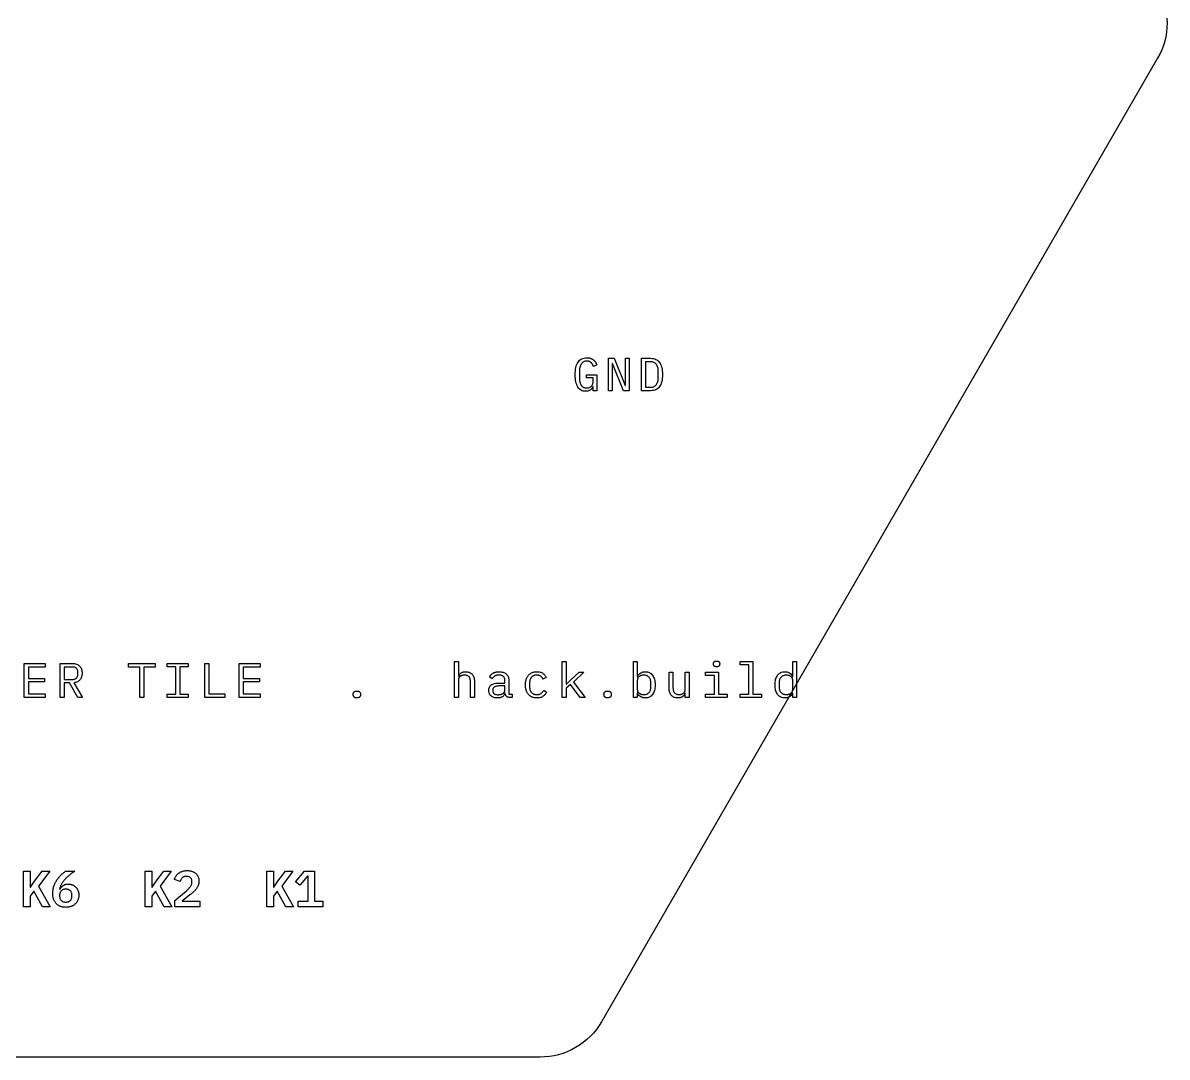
# Model space of a CAD drawing. Header units: metres. Extents: x 0 to 107, y 0 to 94.
# Drawn here: x 55.3 to 107, y 0 to 46.8 of the extents above; entities that cross this region are included whole.
import ezdxf

# ---------------------------------------------------------------- set-up
doc = ezdxf.new("R2010")
doc.units = ezdxf.units.M
doc.layers.add('ENGRAVE', color=7, linetype='Continuous')
doc.layers.add('OUTLINE', color=7, linetype='Continuous')

msp = doc.modelspace()

# ---------------------------------------------------------------- linework, layer by layer
at = {"layer": 'ENGRAVE'}
for points in [[(81.014, 30.266), (81.008, 30.256), (81.001, 30.246), (80.995, 30.236), (80.988, 30.227), (80.981, 30.217), (80.973, 30.209), (80.965, 30.2), (80.956, 30.192), (80.947, 30.183), (80.937, 30.176), (80.927, 30.168), (80.917, 30.161), (80.906, 30.155), (80.895, 30.148), (80.883, 30.142), (80.87, 30.137), (80.857, 30.131), (80.844, 30.126), (80.83, 30.122), (80.815, 30.118), (80.8, 30.115), (80.784, 30.112), (80.767, 30.11), (80.75, 30.109), (80.732, 30.108), (80.714, 30.107), (80.656, 30.111), (80.602, 30.12), (80.551, 30.135), (80.505, 30.156), (80.462, 30.183), (80.424, 30.216), (80.389, 30.255), (80.358, 30.301), (80.33, 30.352), (80.307, 30.408), (80.287, 30.469), (80.27, 30.536), (80.258, 30.608), (80.248, 30.685), (80.243, 30.767), (80.241, 30.855), (80.243, 30.947), (80.249, 31.033), (80.259, 31.113), (80.273, 31.187), (80.291, 31.256), (80.313, 31.319), (80.339, 31.377), (80.369, 31.428), (80.404, 31.474), (80.442, 31.514), (80.485, 31.547), (80.532, 31.575), (80.584, 31.596), (80.639, 31.611), (80.7, 31.621), (80.764, 31.624), (80.789, 31.623), (80.814, 31.622), (80.837, 31.62), (80.86, 31.617), (80.882, 31.613), (80.903, 31.608), (80.923, 31.603), (80.943, 31.596), (80.961, 31.589), (80.979, 31.582), (80.996, 31.573), (81.013, 31.564), (81.029, 31.555), (81.044, 31.545), (81.058, 31.534), (81.072, 31.523), (81.085, 31.511), (81.097, 31.499), (81.109, 31.487), (81.121, 31.474), (81.132, 31.461), (81.142, 31.447), (81.152, 31.433), (81.161, 31.419), (81.17, 31.404), (81.178, 31.39), (81.186, 31.375), (81.194, 31.361), (81.201, 31.346), (81.207, 31.332), (81.214, 31.317), (81.22, 31.302), (81.069, 31.233), (81.064, 31.245), (81.059, 31.257), (81.054, 31.269), (81.048, 31.28), (81.043, 31.291), (81.037, 31.303), (81.032, 31.314), (81.026, 31.324), (81.019, 31.335), (81.013, 31.345), (81.006, 31.355), (80.999, 31.365), (80.991, 31.374), (80.983, 31.383), (80.975, 31.392), (80.967, 31.4), (80.958, 31.408), (80.949, 31.415), (80.939, 31.423), (80.929, 31.429), (80.918, 31.435), (80.907, 31.441), (80.896, 31.447), (80.884, 31.451), (80.871, 31.456), (80.859, 31.46), (80.845, 31.463), (80.831, 31.466), (80.817, 31.468), (80.802, 31.469), (80.786, 31.47), (80.77, 31.47), (80.728, 31.468), (80.688, 31.462), (80.651, 31.452), (80.617, 31.437), (80.586, 31.419), (80.558, 31.396), (80.533, 31.369), (80.511, 31.338), (80.492, 31.304), (80.475, 31.266), (80.461, 31.226), (80.449, 31.184), (80.44, 31.138), (80.433, 31.09), (80.429, 31.039), (80.428, 30.985), (80.428, 30.758), (80.428, 30.731), (80.429, 30.704), (80.43, 30.678), (80.432, 30.652), (80.435, 30.627), (80.438, 30.603), (80.441, 30.579), (80.445, 30.556), (80.449, 30.533), (80.455, 30.512), (80.461, 30.491), (80.467, 30.471), (80.475, 30.451), (80.483, 30.432), (80.491, 30.414), (80.501, 30.397), (80.511, 30.381), (80.521, 30.366), (80.533, 30.351), (80.545, 30.338), (80.558, 30.325), (80.572, 30.314), (80.586, 30.303), (80.601, 30.293), (80.617, 30.285), (80.634, 30.277), (80.652, 30.271), (80.67, 30.266), (80.69, 30.262), (80.71, 30.259), (80.731, 30.257), (80.754, 30.257), (80.788, 30.258), (80.821, 30.262), (80.852, 30.269), (80.881, 30.278), (80.908, 30.29), (80.932, 30.305), (80.955, 30.323), (80.976, 30.343), (80.995, 30.365), (81.011, 30.389), (81.025, 30.414), (81.036, 30.441), (81.045, 30.47), (81.051, 30.5), (81.055, 30.532), (81.056, 30.565), (81.056, 30.716), (80.747, 30.716), (80.747, 30.857), (81.22, 30.857), (81.22, 30.133), (81.056, 30.133), (81.056, 30.328), (81.046, 30.328), (81.041, 30.318), (81.036, 30.307), (81.03, 30.297), (81.025, 30.287), (81.019, 30.276), (81.014, 30.266)], [(82.516, 31.598), (82.676, 31.598), (82.676, 30.133), (82.426, 30.133), (81.926, 31.367), (81.911, 31.367), (81.911, 30.133), (81.752, 30.133), (81.752, 31.598), (82.002, 31.598), (82.501, 30.364), (82.516, 30.364), (82.516, 31.598)], [(84.054, 31.414), (84.085, 31.365), (84.112, 31.31), (84.134, 31.25), (84.153, 31.184), (84.167, 31.113), (84.178, 31.036), (84.184, 30.954), (84.186, 30.866), (84.184, 30.778), (84.178, 30.695), (84.167, 30.618), (84.153, 30.547), (84.134, 30.481), (84.112, 30.421), (84.085, 30.366), (84.054, 30.317), (84.019, 30.274), (83.979, 30.237), (83.935, 30.205), (83.887, 30.179), (83.835, 30.159), (83.778, 30.144), (83.718, 30.136), (83.653, 30.133), (83.243, 30.133), (83.243, 31.598), (83.653, 31.598), (83.718, 31.596), (83.778, 31.587), (83.835, 31.572), (83.887, 31.552), (83.935, 31.526), (83.979, 31.495), (84.019, 31.457), (84.054, 31.414)], [(83.931, 30.44), (83.949, 30.475), (83.964, 30.513), (83.977, 30.555), (83.987, 30.599), (83.994, 30.647), (83.998, 30.698), (83.999, 30.752), (83.999, 30.979), (83.998, 31.033), (83.994, 31.084), (83.987, 31.132), (83.977, 31.176), (83.964, 31.218), (83.949, 31.256), (83.931, 31.291), (83.91, 31.323), (83.886, 31.352), (83.86, 31.377), (83.831, 31.398), (83.799, 31.415), (83.764, 31.428), (83.727, 31.438), (83.687, 31.443), (83.644, 31.445), (83.42, 31.445), (83.42, 30.286), (83.644, 30.286), (83.687, 30.288), (83.727, 30.294), (83.764, 30.303), (83.799, 30.316), (83.831, 30.334), (83.86, 30.354), (83.886, 30.379), (83.91, 30.408), (83.931, 30.44)], [(55.323, 16.265), (55.323, 17.801), (56.269, 17.801), (56.269, 17.64), (55.508, 17.64), (55.508, 17.123), (56.243, 17.123), (56.243, 16.963), (55.508, 16.963), (55.508, 16.426), (56.269, 16.426), (56.269, 16.265), (55.323, 16.265)], [(57.896, 17.584), (57.912, 17.545), (57.924, 17.503), (57.933, 17.457), (57.938, 17.41), (57.94, 17.359), (57.938, 17.313), (57.934, 17.27), (57.926, 17.229), (57.915, 17.19), (57.902, 17.154), (57.885, 17.12), (57.865, 17.089), (57.843, 17.06), (57.817, 17.033), (57.789, 17.009), (57.758, 16.989), (57.724, 16.971), (57.687, 16.956), (57.648, 16.944), (57.606, 16.936), (57.561, 16.93), (57.953, 16.265), (57.746, 16.265), (57.372, 16.921), (57.128, 16.921), (57.128, 16.265), (56.943, 16.265), (56.943, 17.801), (57.502, 17.801), (57.554, 17.799), (57.602, 17.794), (57.648, 17.785), (57.69, 17.772), (57.729, 17.755), (57.765, 17.735), (57.798, 17.712), (57.827, 17.684), (57.854, 17.654), (57.876, 17.62), (57.896, 17.584)], [(57.74, 17.251), (57.743, 17.275), (57.744, 17.302), (57.744, 17.416), (57.743, 17.442), (57.74, 17.467), (57.735, 17.49), (57.728, 17.511), (57.718, 17.531), (57.707, 17.55), (57.694, 17.567), (57.679, 17.582), (57.662, 17.596), (57.643, 17.608), (57.623, 17.618), (57.601, 17.626), (57.578, 17.632), (57.552, 17.637), (57.526, 17.639), (57.497, 17.64), (57.128, 17.64), (57.128, 17.077), (57.497, 17.077), (57.526, 17.078), (57.552, 17.081), (57.578, 17.085), (57.601, 17.092), (57.623, 17.1), (57.643, 17.11), (57.662, 17.122), (57.679, 17.135), (57.694, 17.151), (57.707, 17.168), (57.718, 17.186), (57.728, 17.206), (57.735, 17.228), (57.74, 17.251)], [(60.553, 17.64), (60.04, 17.64), (60.04, 17.801), (61.25, 17.801), (61.25, 17.64), (60.737, 17.64), (60.737, 16.265), (60.553, 16.265), (60.553, 17.64)], [(62.74, 16.265), (61.79, 16.265), (61.79, 16.413), (62.173, 16.413), (62.173, 17.654), (61.79, 17.654), (61.79, 17.801), (62.74, 17.801), (62.74, 17.654), (62.357, 17.654), (62.357, 16.413), (62.74, 16.413), (62.74, 16.265)], [(64.402, 16.265), (63.489, 16.265), (63.489, 17.801), (63.674, 17.801), (63.674, 16.426), (64.402, 16.426), (64.402, 16.265)], [(65.043, 17.801), (65.989, 17.801), (65.989, 17.64), (65.228, 17.64), (65.228, 17.123), (65.963, 17.123), (65.963, 16.963), (65.228, 16.963), (65.228, 16.426), (65.989, 16.426), (65.989, 16.265), (65.043, 16.265), (65.043, 17.801)], [(75.009, 17.296), (75.016, 17.306), (75.023, 17.315), (75.031, 17.324), (75.039, 17.332), (75.047, 17.34), (75.056, 17.348), (75.065, 17.356), (75.074, 17.363), (75.084, 17.37), (75.094, 17.377), (75.105, 17.383), (75.116, 17.389), (75.128, 17.395), (75.14, 17.4), (75.153, 17.405), (75.166, 17.409), (75.179, 17.413), (75.193, 17.417), (75.208, 17.42), (75.223, 17.423), (75.238, 17.424), (75.255, 17.426), (75.271, 17.427), (75.289, 17.427), (75.332, 17.425), (75.373, 17.42), (75.413, 17.411), (75.449, 17.399), (75.484, 17.383), (75.516, 17.363), (75.547, 17.34), (75.575, 17.314), (75.6, 17.284), (75.622, 17.251), (75.64, 17.216), (75.656, 17.177), (75.667, 17.136), (75.676, 17.091), (75.681, 17.044), (75.683, 16.994), (75.683, 16.265), (75.507, 16.265), (75.507, 16.963), (75.505, 17.001), (75.502, 17.036), (75.497, 17.069), (75.49, 17.099), (75.48, 17.127), (75.468, 17.152), (75.454, 17.175), (75.438, 17.195), (75.42, 17.213), (75.4, 17.228), (75.378, 17.241), (75.354, 17.252), (75.328, 17.26), (75.3, 17.266), (75.27, 17.27), (75.238, 17.271), (75.225, 17.271), (75.212, 17.27), (75.199, 17.269), (75.186, 17.267), (75.173, 17.266), (75.16, 17.263), (75.147, 17.261), (75.135, 17.258), (75.122, 17.254), (75.11, 17.25), (75.098, 17.246), (75.087, 17.241), (75.076, 17.236), (75.065, 17.23), (75.055, 17.224), (75.045, 17.218), (75.035, 17.211), (75.026, 17.204), (75.017, 17.196), (75.009, 17.188), (75.001, 17.179), (74.994, 17.17), (74.987, 17.16), (74.981, 17.15), (74.975, 17.139), (74.97, 17.128), (74.966, 17.117), (74.963, 17.105), (74.96, 17.092), (74.958, 17.08), (74.957, 17.067), (74.957, 17.053), (74.957, 16.265), (74.781, 16.265), (74.781, 17.893), (74.957, 17.893), (74.957, 17.216), (74.965, 17.216), (74.97, 17.226), (74.975, 17.236), (74.98, 17.247), (74.985, 17.257), (74.991, 17.267), (74.997, 17.277), (75.003, 17.286), (75.009, 17.296)], [(79.832, 16.677), (79.832, 16.265), (79.656, 16.265), (79.656, 17.893), (79.832, 17.893), (79.832, 16.866), (79.841, 16.866), (80.039, 17.053), (80.417, 17.401), (80.633, 17.401), (80.162, 16.956), (80.688, 16.265), (80.47, 16.265), (80.028, 16.855), (79.832, 16.677)], [(83.552, 17.405), (83.595, 17.388), (83.634, 17.366), (83.671, 17.339), (83.704, 17.307), (83.735, 17.271), (83.763, 17.23), (83.787, 17.185), (83.807, 17.136), (83.824, 17.083), (83.836, 17.027), (83.846, 16.966), (83.851, 16.901), (83.853, 16.833), (83.851, 16.765), (83.846, 16.7), (83.836, 16.639), (83.824, 16.583), (83.807, 16.53), (83.787, 16.481), (83.763, 16.436), (83.735, 16.395), (83.704, 16.359), (83.671, 16.327), (83.634, 16.3), (83.595, 16.278), (83.552, 16.261), (83.507, 16.249), (83.459, 16.241), (83.409, 16.239), (83.351, 16.242), (83.297, 16.252), (83.247, 16.269), (83.201, 16.292), (83.16, 16.321), (83.122, 16.358), (83.088, 16.401), (83.059, 16.45), (83.05, 16.45), (83.05, 16.265), (82.874, 16.265), (82.874, 17.893), (83.05, 17.893), (83.05, 17.216), (83.059, 17.216), (83.088, 17.265), (83.122, 17.308), (83.16, 17.344), (83.201, 17.374), (83.247, 17.397), (83.297, 17.414), (83.351, 17.424), (83.409, 17.427), (83.459, 17.425), (83.507, 17.417), (83.552, 17.405)], [(86.501, 17.73), (86.499, 17.74), (86.497, 17.752), (86.497, 17.764), (86.497, 17.799), (86.497, 17.811), (86.499, 17.822), (86.501, 17.833), (86.504, 17.843), (86.509, 17.853), (86.514, 17.862), (86.52, 17.871), (86.528, 17.879), (86.536, 17.887), (86.546, 17.893), (86.557, 17.899), (86.57, 17.903), (86.584, 17.906), (86.6, 17.909), (86.617, 17.91), (86.635, 17.911), (86.654, 17.91), (86.671, 17.909), (86.687, 17.906), (86.701, 17.903), (86.714, 17.899), (86.725, 17.893), (86.735, 17.887), (86.743, 17.879), (86.75, 17.871), (86.757, 17.862), (86.762, 17.853), (86.766, 17.843), (86.77, 17.833), (86.772, 17.822), (86.773, 17.811), (86.774, 17.799), (86.774, 17.764), (86.773, 17.752), (86.772, 17.74), (86.77, 17.73), (86.766, 17.719), (86.762, 17.71), (86.757, 17.7), (86.75, 17.692), (86.743, 17.683), (86.735, 17.676), (86.725, 17.669), (86.714, 17.664), (86.701, 17.659), (86.687, 17.656), (86.671, 17.653), (86.654, 17.652), (86.635, 17.651), (86.617, 17.652), (86.6, 17.653), (86.584, 17.656), (86.57, 17.659), (86.557, 17.664), (86.546, 17.669), (86.536, 17.676), (86.528, 17.683), (86.52, 17.692), (86.514, 17.7), (86.509, 17.71), (86.504, 17.719), (86.501, 17.73)], [(87.701, 17.744), (87.701, 17.893), (88.273, 17.893), (88.273, 16.415), (88.669, 16.415), (88.669, 16.265), (87.701, 16.265), (87.701, 16.415), (88.097, 16.415), (88.097, 17.744), (87.701, 17.744)], [(89.577, 16.261), (89.535, 16.278), (89.496, 16.3), (89.459, 16.327), (89.426, 16.359), (89.395, 16.395), (89.367, 16.436), (89.343, 16.481), (89.323, 16.53), (89.306, 16.583), (89.294, 16.639), (89.284, 16.7), (89.279, 16.765), (89.277, 16.833), (89.279, 16.901), (89.284, 16.966), (89.294, 17.027), (89.306, 17.083), (89.323, 17.136), (89.343, 17.185), (89.367, 17.23), (89.395, 17.271), (89.426, 17.307), (89.459, 17.339), (89.496, 17.366), (89.535, 17.388), (89.577, 17.405), (89.623, 17.417), (89.671, 17.425), (89.721, 17.427), (89.779, 17.424), (89.833, 17.414), (89.883, 17.397), (89.929, 17.374), (89.97, 17.344), (90.008, 17.308), (90.042, 17.265), (90.071, 17.216), (90.08, 17.216), (90.08, 17.893), (90.256, 17.893), (90.256, 16.265), (90.08, 16.265), (90.08, 16.45), (90.071, 16.45), (90.042, 16.401), (90.008, 16.358), (89.97, 16.321), (89.929, 16.292), (89.883, 16.269), (89.833, 16.252), (89.779, 16.242), (89.721, 16.239), (89.671, 16.241), (89.623, 16.249), (89.577, 16.261)], [(77.091, 16.378), (77.084, 16.394), (77.079, 16.412), (77.075, 16.431), (77.072, 16.45), (77.061, 16.45), (77.051, 16.426), (77.039, 16.403), (77.026, 16.382), (77.012, 16.362), (76.996, 16.343), (76.979, 16.326), (76.961, 16.31), (76.941, 16.295), (76.919, 16.282), (76.896, 16.271), (76.871, 16.261), (76.844, 16.253), (76.816, 16.247), (76.785, 16.242), (76.753, 16.24), (76.72, 16.239), (76.676, 16.24), (76.635, 16.245), (76.596, 16.252), (76.56, 16.262), (76.525, 16.275), (76.493, 16.291), (76.463, 16.31), (76.436, 16.331), (76.411, 16.356), (76.39, 16.382), (76.371, 16.41), (76.357, 16.441), (76.345, 16.474), (76.337, 16.508), (76.332, 16.545), (76.33, 16.584), (76.332, 16.623), (76.337, 16.659), (76.346, 16.693), (76.359, 16.725), (76.375, 16.754), (76.395, 16.781), (76.419, 16.806), (76.446, 16.829), (76.477, 16.849), (76.512, 16.866), (76.552, 16.881), (76.597, 16.893), (76.645, 16.902), (76.699, 16.909), (76.756, 16.913), (76.819, 16.914), (77.061, 16.914), (77.061, 17.027), (77.059, 17.057), (77.056, 17.085), (77.051, 17.112), (77.043, 17.136), (77.033, 17.159), (77.021, 17.179), (77.007, 17.198), (76.99, 17.215), (76.972, 17.229), (76.951, 17.242), (76.929, 17.253), (76.905, 17.262), (76.879, 17.269), (76.851, 17.273), (76.821, 17.276), (76.79, 17.277), (76.762, 17.277), (76.735, 17.275), (76.71, 17.271), (76.686, 17.266), (76.663, 17.26), (76.642, 17.252), (76.622, 17.243), (76.603, 17.232), (76.585, 17.22), (76.568, 17.208), (76.553, 17.194), (76.538, 17.179), (76.523, 17.163), (76.51, 17.147), (76.498, 17.129), (76.486, 17.11), (76.368, 17.198), (76.373, 17.209), (76.38, 17.22), (76.386, 17.231), (76.393, 17.242), (76.401, 17.252), (76.409, 17.263), (76.418, 17.273), (76.427, 17.284), (76.437, 17.294), (76.447, 17.304), (76.457, 17.314), (76.469, 17.323), (76.481, 17.332), (76.493, 17.341), (76.506, 17.35), (76.519, 17.358), (76.533, 17.365), (76.548, 17.373), (76.563, 17.38), (76.578, 17.386), (76.594, 17.392), (76.611, 17.398), (76.627, 17.403), (76.645, 17.408), (76.663, 17.413), (76.681, 17.416), (76.7, 17.42), (76.719, 17.422), (76.739, 17.424), (76.759, 17.426), (76.78, 17.427), (76.801, 17.427), (76.85, 17.425), (76.896, 17.421), (76.94, 17.413), (76.981, 17.402), (77.019, 17.387), (77.055, 17.37), (77.088, 17.349), (77.119, 17.326), (77.146, 17.299), (77.17, 17.27), (77.191, 17.239), (77.207, 17.205), (77.22, 17.168), (77.229, 17.129), (77.235, 17.088), (77.237, 17.044), (77.237, 16.419), (77.395, 16.419), (77.395, 16.265), (77.274, 16.265), (77.249, 16.266), (77.226, 16.269), (77.205, 16.273), (77.185, 16.279), (77.168, 16.286), (77.152, 16.295), (77.138, 16.306), (77.127, 16.318), (77.116, 16.332), (77.107, 16.346), (77.098, 16.361), (77.091, 16.378)], [(78.218, 16.319), (78.197, 16.333), (78.178, 16.349), (78.159, 16.365), (78.141, 16.383), (78.124, 16.402), (78.108, 16.422), (78.093, 16.442), (78.079, 16.464), (78.066, 16.487), (78.054, 16.511), (78.043, 16.536), (78.033, 16.562), (78.024, 16.589), (78.016, 16.617), (78.009, 16.645), (78.003, 16.675), (77.998, 16.705), (77.995, 16.736), (77.992, 16.767), (77.99, 16.8), (77.99, 16.833), (77.99, 16.866), (77.992, 16.899), (77.995, 16.93), (77.999, 16.961), (78.004, 16.991), (78.01, 17.021), (78.017, 17.049), (78.025, 17.077), (78.034, 17.104), (78.044, 17.13), (78.056, 17.155), (78.068, 17.179), (78.081, 17.202), (78.095, 17.224), (78.11, 17.245), (78.126, 17.265), (78.143, 17.284), (78.161, 17.302), (78.18, 17.319), (78.199, 17.334), (78.22, 17.349), (78.241, 17.362), (78.264, 17.374), (78.287, 17.385), (78.311, 17.395), (78.336, 17.403), (78.361, 17.411), (78.388, 17.417), (78.415, 17.421), (78.444, 17.424), (78.473, 17.426), (78.502, 17.427), (78.543, 17.426), (78.581, 17.422), (78.617, 17.417), (78.652, 17.409), (78.685, 17.399), (78.715, 17.386), (78.744, 17.371), (78.771, 17.354), (78.796, 17.336), (78.819, 17.315), (78.841, 17.294), (78.86, 17.271), (78.879, 17.246), (78.895, 17.221), (78.91, 17.194), (78.923, 17.165), (78.782, 17.09), (78.773, 17.112), (78.764, 17.132), (78.753, 17.151), (78.741, 17.168), (78.727, 17.185), (78.713, 17.2), (78.697, 17.214), (78.679, 17.227), (78.661, 17.238), (78.642, 17.248), (78.621, 17.256), (78.599, 17.263), (78.577, 17.268), (78.553, 17.272), (78.528, 17.274), (78.502, 17.275), (78.483, 17.275), (78.465, 17.274), (78.447, 17.272), (78.429, 17.269), (78.413, 17.265), (78.396, 17.261), (78.38, 17.256), (78.365, 17.25), (78.35, 17.243), (78.336, 17.236), (78.322, 17.228), (78.309, 17.219), (78.297, 17.21), (78.285, 17.2), (78.273, 17.19), (78.263, 17.178), (78.252, 17.167), (78.243, 17.154), (78.234, 17.141), (78.226, 17.128), (78.218, 17.114), (78.212, 17.099), (78.205, 17.084), (78.2, 17.068), (78.195, 17.052), (78.191, 17.036), (78.187, 17.019), (78.184, 17.002), (78.182, 16.984), (78.18, 16.966), (78.179, 16.948), (78.179, 16.93), (78.179, 16.736), (78.179, 16.718), (78.18, 16.699), (78.182, 16.682), (78.184, 16.664), (78.187, 16.647), (78.191, 16.63), (78.195, 16.614), (78.2, 16.598), (78.205, 16.582), (78.212, 16.567), (78.218, 16.552), (78.226, 16.538), (78.234, 16.525), (78.243, 16.512), (78.252, 16.499), (78.263, 16.488), (78.273, 16.476), (78.285, 16.466), (78.297, 16.456), (78.309, 16.447), (78.323, 16.438), (78.336, 16.43), (78.351, 16.423), (78.366, 16.416), (78.382, 16.41), (78.398, 16.405), (78.415, 16.401), (78.432, 16.397), (78.45, 16.394), (78.468, 16.392), (78.487, 16.391), (78.507, 16.391), (78.535, 16.392), (78.561, 16.394), (78.587, 16.398), (78.611, 16.404), (78.634, 16.411), (78.656, 16.42), (78.677, 16.431), (78.696, 16.444), (78.714, 16.457), (78.731, 16.472), (78.748, 16.489), (78.763, 16.506), (78.777, 16.525), (78.791, 16.545), (78.803, 16.566), (78.815, 16.589), (78.94, 16.503), (78.927, 16.475), (78.911, 16.448), (78.894, 16.423), (78.876, 16.398), (78.855, 16.375), (78.833, 16.354), (78.809, 16.333), (78.783, 16.314), (78.755, 16.296), (78.725, 16.281), (78.694, 16.268), (78.66, 16.258), (78.624, 16.249), (78.586, 16.244), (78.546, 16.24), (78.505, 16.239), (78.474, 16.24), (78.445, 16.242), (78.416, 16.245), (78.388, 16.25), (78.361, 16.256), (78.335, 16.263), (78.31, 16.272), (78.286, 16.282), (78.262, 16.293), (78.24, 16.305), (78.218, 16.319)], [(83.658, 16.663), (83.662, 16.699), (83.664, 16.736), (83.664, 16.93), (83.662, 16.967), (83.658, 17.003), (83.652, 17.037), (83.643, 17.069), (83.631, 17.099), (83.616, 17.127), (83.599, 17.153), (83.579, 17.177), (83.557, 17.199), (83.532, 17.218), (83.506, 17.234), (83.477, 17.247), (83.446, 17.258), (83.413, 17.265), (83.378, 17.269), (83.34, 17.271), (83.326, 17.271), (83.311, 17.27), (83.297, 17.269), (83.283, 17.267), (83.269, 17.265), (83.255, 17.262), (83.241, 17.259), (83.228, 17.255), (83.215, 17.251), (83.203, 17.247), (83.19, 17.242), (83.179, 17.236), (83.167, 17.231), (83.156, 17.224), (83.146, 17.217), (83.136, 17.21), (83.126, 17.203), (83.117, 17.195), (83.108, 17.186), (83.1, 17.177), (83.093, 17.168), (83.086, 17.158), (83.079, 17.148), (83.073, 17.138), (83.068, 17.127), (83.063, 17.115), (83.059, 17.103), (83.056, 17.091), (83.053, 17.078), (83.051, 17.065), (83.05, 17.052), (83.05, 17.038), (83.05, 16.628), (83.05, 16.614), (83.051, 16.601), (83.053, 16.587), (83.056, 16.575), (83.059, 16.562), (83.063, 16.551), (83.068, 16.539), (83.073, 16.528), (83.079, 16.518), (83.086, 16.508), (83.093, 16.498), (83.1, 16.489), (83.108, 16.48), (83.117, 16.471), (83.126, 16.463), (83.136, 16.456), (83.146, 16.448), (83.156, 16.442), (83.167, 16.435), (83.179, 16.43), (83.19, 16.424), (83.203, 16.419), (83.215, 16.415), (83.228, 16.411), (83.241, 16.407), (83.255, 16.404), (83.269, 16.401), (83.283, 16.399), (83.297, 16.397), (83.311, 16.396), (83.326, 16.395), (83.34, 16.395), (83.378, 16.397), (83.413, 16.401), (83.446, 16.408), (83.477, 16.419), (83.506, 16.432), (83.532, 16.448), (83.557, 16.467), (83.579, 16.489), (83.599, 16.513), (83.616, 16.539), (83.631, 16.567), (83.643, 16.597), (83.652, 16.629), (83.658, 16.663)], [(85.139, 16.342), (85.131, 16.334), (85.123, 16.326), (85.114, 16.318), (85.105, 16.31), (85.096, 16.303), (85.086, 16.296), (85.076, 16.289), (85.065, 16.283), (85.054, 16.277), (85.042, 16.271), (85.03, 16.266), (85.017, 16.261), (85.004, 16.257), (84.991, 16.252), (84.977, 16.249), (84.962, 16.246), (84.947, 16.243), (84.931, 16.241), (84.915, 16.24), (84.898, 16.239), (84.881, 16.239), (84.838, 16.241), (84.796, 16.246), (84.757, 16.255), (84.721, 16.267), (84.686, 16.283), (84.653, 16.303), (84.623, 16.326), (84.595, 16.352), (84.57, 16.382), (84.548, 16.415), (84.529, 16.45), (84.514, 16.489), (84.503, 16.53), (84.494, 16.575), (84.489, 16.622), (84.487, 16.672), (84.487, 17.401), (84.663, 17.401), (84.663, 16.703), (84.664, 16.665), (84.668, 16.63), (84.673, 16.597), (84.68, 16.567), (84.69, 16.539), (84.702, 16.514), (84.716, 16.491), (84.732, 16.471), (84.75, 16.453), (84.77, 16.438), (84.792, 16.425), (84.816, 16.414), (84.842, 16.406), (84.87, 16.4), (84.9, 16.396), (84.932, 16.395), (84.945, 16.395), (84.958, 16.396), (84.971, 16.397), (84.984, 16.398), (84.997, 16.4), (85.01, 16.403), (85.022, 16.405), (85.035, 16.408), (85.048, 16.412), (85.06, 16.416), (85.072, 16.42), (85.083, 16.425), (85.094, 16.43), (85.105, 16.436), (85.115, 16.442), (85.125, 16.448), (85.135, 16.455), (85.144, 16.462), (85.153, 16.47), (85.161, 16.478), (85.169, 16.487), (85.176, 16.496), (85.183, 16.505), (85.189, 16.515), (85.195, 16.526), (85.2, 16.536), (85.204, 16.548), (85.207, 16.56), (85.21, 16.572), (85.212, 16.585), (85.213, 16.599), (85.213, 16.613), (85.213, 17.401), (85.389, 17.401), (85.389, 16.265), (85.213, 16.265), (85.213, 16.45), (85.205, 16.45), (85.2, 16.44), (85.195, 16.429), (85.19, 16.419), (85.185, 16.409), (85.179, 16.399), (85.173, 16.389), (85.167, 16.38), (85.161, 16.37), (85.154, 16.36), (85.147, 16.351), (85.139, 16.342)], [(86.547, 17.251), (86.138, 17.251), (86.138, 17.401), (86.723, 17.401), (86.723, 16.415), (87.106, 16.415), (87.106, 16.265), (86.138, 16.265), (86.138, 16.415), (86.547, 16.415), (86.547, 17.251)], [(89.951, 16.43), (89.963, 16.435), (89.974, 16.442), (89.984, 16.448), (89.994, 16.456), (90.004, 16.463), (90.013, 16.471), (90.022, 16.48), (90.03, 16.489), (90.037, 16.498), (90.044, 16.508), (90.051, 16.518), (90.057, 16.528), (90.062, 16.539), (90.067, 16.551), (90.071, 16.562), (90.074, 16.575), (90.077, 16.587), (90.079, 16.601), (90.08, 16.614), (90.08, 16.628), (90.08, 17.038), (90.08, 17.052), (90.079, 17.065), (90.077, 17.078), (90.074, 17.091), (90.071, 17.103), (90.067, 17.115), (90.062, 17.127), (90.057, 17.138), (90.051, 17.148), (90.044, 17.158), (90.037, 17.168), (90.03, 17.177), (90.022, 17.186), (90.013, 17.195), (90.004, 17.203), (89.994, 17.21), (89.984, 17.217), (89.974, 17.224), (89.963, 17.231), (89.951, 17.236), (89.94, 17.242), (89.927, 17.247), (89.915, 17.251), (89.902, 17.255), (89.888, 17.259), (89.875, 17.262), (89.861, 17.265), (89.847, 17.267), (89.833, 17.269), (89.819, 17.27), (89.804, 17.271), (89.79, 17.271), (89.752, 17.269), (89.717, 17.265), (89.684, 17.258), (89.653, 17.247), (89.624, 17.234), (89.598, 17.218), (89.573, 17.199), (89.551, 17.177), (89.531, 17.153), (89.514, 17.127), (89.499, 17.099), (89.487, 17.069), (89.478, 17.037), (89.471, 17.003), (89.467, 16.967), (89.466, 16.93), (89.466, 16.736), (89.467, 16.699), (89.471, 16.663), (89.478, 16.629), (89.487, 16.597), (89.499, 16.567), (89.514, 16.539), (89.531, 16.513), (89.551, 16.489), (89.573, 16.467), (89.598, 16.448), (89.624, 16.432), (89.653, 16.419), (89.684, 16.408), (89.717, 16.401), (89.752, 16.397), (89.79, 16.395), (89.804, 16.395), (89.819, 16.396), (89.833, 16.397), (89.847, 16.399), (89.861, 16.401), (89.875, 16.404), (89.888, 16.407), (89.902, 16.411), (89.915, 16.415), (89.927, 16.419), (89.94, 16.424), (89.951, 16.43)], [(76.927, 16.422), (76.939, 16.428), (76.951, 16.434), (76.962, 16.44), (76.973, 16.447), (76.983, 16.454), (76.992, 16.461), (77.001, 16.469), (77.01, 16.477), (77.018, 16.486), (77.025, 16.494), (77.031, 16.503), (77.037, 16.513), (77.043, 16.523), (77.048, 16.532), (77.052, 16.543), (77.055, 16.553), (77.057, 16.563), (77.059, 16.574), (77.06, 16.584), (77.061, 16.595), (77.061, 16.782), (76.819, 16.782), (76.78, 16.782), (76.745, 16.78), (76.712, 16.776), (76.682, 16.771), (76.654, 16.765), (76.629, 16.758), (76.607, 16.749), (76.588, 16.738), (76.571, 16.727), (76.556, 16.714), (76.543, 16.7), (76.533, 16.684), (76.525, 16.668), (76.519, 16.65), (76.516, 16.631), (76.515, 16.611), (76.515, 16.565), (76.516, 16.543), (76.519, 16.523), (76.524, 16.505), (76.531, 16.487), (76.539, 16.471), (76.55, 16.457), (76.563, 16.443), (76.578, 16.431), (76.594, 16.421), (76.612, 16.412), (76.631, 16.404), (76.652, 16.398), (76.675, 16.393), (76.698, 16.389), (76.724, 16.387), (76.75, 16.386), (76.767, 16.387), (76.784, 16.387), (76.8, 16.389), (76.816, 16.39), (76.831, 16.393), (76.846, 16.396), (76.86, 16.399), (76.875, 16.403), (76.888, 16.407), (76.902, 16.412), (76.915, 16.417), (76.927, 16.422)], [(70.216, 16.314), (70.211, 16.325), (70.207, 16.337), (70.204, 16.35), (70.203, 16.364), (70.202, 16.378), (70.202, 16.417), (70.203, 16.431), (70.204, 16.445), (70.207, 16.457), (70.211, 16.469), (70.216, 16.481), (70.223, 16.492), (70.23, 16.502), (70.238, 16.512), (70.248, 16.521), (70.26, 16.528), (70.273, 16.535), (70.288, 16.54), (70.305, 16.544), (70.323, 16.547), (70.343, 16.549), (70.365, 16.549), (70.387, 16.549), (70.407, 16.547), (70.425, 16.544), (70.442, 16.54), (70.457, 16.535), (70.47, 16.528), (70.482, 16.521), (70.491, 16.512), (70.5, 16.502), (70.507, 16.492), (70.514, 16.481), (70.519, 16.469), (70.523, 16.457), (70.525, 16.445), (70.527, 16.431), (70.528, 16.417), (70.528, 16.378), (70.527, 16.364), (70.525, 16.35), (70.523, 16.337), (70.519, 16.325), (70.514, 16.314), (70.507, 16.303), (70.5, 16.293), (70.491, 16.283), (70.482, 16.274), (70.47, 16.267), (70.457, 16.26), (70.442, 16.255), (70.425, 16.251), (70.407, 16.248), (70.387, 16.246), (70.365, 16.246), (70.343, 16.246), (70.323, 16.248), (70.305, 16.251), (70.288, 16.255), (70.273, 16.26), (70.26, 16.267), (70.248, 16.274), (70.238, 16.283), (70.23, 16.293), (70.223, 16.303), (70.216, 16.314)], [(81.556, 16.314), (81.551, 16.325), (81.547, 16.337), (81.544, 16.35), (81.543, 16.364), (81.542, 16.378), (81.542, 16.417), (81.543, 16.431), (81.544, 16.445), (81.547, 16.457), (81.551, 16.469), (81.556, 16.481), (81.563, 16.492), (81.57, 16.502), (81.578, 16.512), (81.588, 16.521), (81.6, 16.528), (81.613, 16.535), (81.628, 16.54), (81.645, 16.544), (81.663, 16.547), (81.683, 16.549), (81.705, 16.549), (81.727, 16.549), (81.747, 16.547), (81.765, 16.544), (81.782, 16.54), (81.797, 16.535), (81.81, 16.528), (81.822, 16.521), (81.831, 16.512), (81.84, 16.502), (81.847, 16.492), (81.854, 16.481), (81.859, 16.469), (81.863, 16.457), (81.865, 16.445), (81.867, 16.431), (81.868, 16.417), (81.868, 16.378), (81.867, 16.364), (81.865, 16.35), (81.863, 16.337), (81.859, 16.325), (81.854, 16.314), (81.847, 16.303), (81.84, 16.293), (81.831, 16.283), (81.822, 16.274), (81.81, 16.267), (81.797, 16.26), (81.782, 16.255), (81.765, 16.251), (81.747, 16.248), (81.727, 16.246), (81.705, 16.246), (81.683, 16.246), (81.663, 16.248), (81.645, 16.251), (81.628, 16.255), (81.613, 16.26), (81.6, 16.267), (81.588, 16.274), (81.578, 16.283), (81.57, 16.293), (81.563, 16.303), (81.556, 16.314)], [(55.608, 7.683), (55.794, 7.95), (56.132, 8.405), (56.473, 8.405), (55.969, 7.729), (56.496, 6.8), (56.155, 6.8), (55.762, 7.504), (55.594, 7.283), (55.594, 6.8), (55.293, 6.8), (55.293, 8.405), (55.594, 8.405), (55.594, 7.683), (55.608, 7.683)], [(56.952, 6.817), (56.926, 6.829), (56.9, 6.842), (56.875, 6.856), (56.851, 6.871), (56.829, 6.888), (56.807, 6.905), (56.787, 6.924), (56.767, 6.944), (56.749, 6.965), (56.731, 6.987), (56.715, 7.01), (56.7, 7.034), (56.686, 7.059), (56.673, 7.086), (56.662, 7.113), (56.651, 7.142), (56.642, 7.171), (56.633, 7.201), (56.626, 7.233), (56.621, 7.265), (56.616, 7.298), (56.613, 7.332), (56.611, 7.367), (56.611, 7.403), (56.612, 7.445), (56.614, 7.488), (56.618, 7.529), (56.624, 7.57), (56.631, 7.611), (56.641, 7.65), (56.651, 7.69), (56.664, 7.728), (56.677, 7.766), (56.692, 7.803), (56.708, 7.839), (56.724, 7.875), (56.742, 7.909), (56.76, 7.943), (56.78, 7.976), (56.801, 8.009), (56.822, 8.04), (56.844, 8.071), (56.866, 8.101), (56.889, 8.13), (56.913, 8.158), (56.937, 8.185), (56.962, 8.212), (56.988, 8.238), (57.014, 8.262), (57.04, 8.286), (57.066, 8.309), (57.091, 8.33), (57.117, 8.351), (57.143, 8.37), (57.169, 8.388), (57.195, 8.405), (57.604, 8.405), (57.569, 8.38), (57.534, 8.355), (57.5, 8.331), (57.467, 8.306), (57.435, 8.282), (57.404, 8.258), (57.375, 8.234), (57.346, 8.211), (57.318, 8.188), (57.291, 8.164), (57.264, 8.141), (57.239, 8.117), (57.215, 8.093), (57.192, 8.069), (57.169, 8.045), (57.148, 8.021), (57.127, 7.997), (57.108, 7.972), (57.089, 7.948), (57.071, 7.923), (57.054, 7.897), (57.037, 7.872), (57.022, 7.846), (57.008, 7.82), (56.994, 7.794), (56.981, 7.767), (56.969, 7.739), (56.958, 7.711), (56.948, 7.682), (56.939, 7.652), (56.931, 7.622), (56.924, 7.591), (56.942, 7.587), (56.948, 7.598), (56.954, 7.609), (56.961, 7.621), (56.967, 7.632), (56.974, 7.643), (56.982, 7.654), (56.989, 7.664), (56.997, 7.675), (57.005, 7.686), (57.014, 7.696), (57.023, 7.706), (57.033, 7.715), (57.042, 7.725), (57.053, 7.734), (57.063, 7.743), (57.074, 7.751), (57.086, 7.759), (57.097, 7.767), (57.11, 7.774), (57.123, 7.781), (57.136, 7.787), (57.149, 7.793), (57.163, 7.799), (57.178, 7.804), (57.193, 7.809), (57.208, 7.813), (57.224, 7.816), (57.241, 7.819), (57.259, 7.821), (57.277, 7.822), (57.295, 7.823), (57.315, 7.824), (57.34, 7.823), (57.364, 7.821), (57.389, 7.819), (57.412, 7.815), (57.436, 7.81), (57.459, 7.804), (57.481, 7.797), (57.503, 7.789), (57.525, 7.78), (57.545, 7.77), (57.565, 7.759), (57.585, 7.747), (57.603, 7.734), (57.621, 7.72), (57.638, 7.705), (57.654, 7.689), (57.669, 7.672), (57.684, 7.655), (57.698, 7.636), (57.71, 7.617), (57.723, 7.597), (57.734, 7.576), (57.744, 7.554), (57.754, 7.531), (57.762, 7.508), (57.77, 7.484), (57.776, 7.459), (57.781, 7.434), (57.785, 7.407), (57.788, 7.38), (57.79, 7.353), (57.791, 7.324), (57.79, 7.294), (57.788, 7.265), (57.785, 7.236), (57.78, 7.208), (57.774, 7.18), (57.767, 7.153), (57.759, 7.127), (57.749, 7.101), (57.738, 7.076), (57.726, 7.052), (57.713, 7.029), (57.699, 7.007), (57.684, 6.986), (57.667, 6.965), (57.65, 6.945), (57.631, 6.927), (57.611, 6.909), (57.59, 6.892), (57.568, 6.876), (57.546, 6.861), (57.522, 6.848), (57.497, 6.835), (57.471, 6.823), (57.445, 6.813), (57.417, 6.803), (57.388, 6.795), (57.359, 6.788), (57.329, 6.782), (57.299, 6.778), (57.267, 6.775), (57.235, 6.773), (57.202, 6.772), (57.167, 6.773), (57.134, 6.775), (57.101, 6.779), (57.069, 6.784), (57.039, 6.79), (57.009, 6.798), (56.98, 6.807), (56.952, 6.817)], [(61.108, 7.683), (61.294, 7.95), (61.632, 8.405), (61.973, 8.405), (61.469, 7.729), (61.996, 6.8), (61.655, 6.8), (61.262, 7.504), (61.094, 7.283), (61.094, 6.8), (60.793, 6.8), (60.793, 8.405), (61.094, 8.405), (61.094, 7.683), (61.108, 7.683)], [(62.789, 7.65), (62.809, 7.675), (62.828, 7.698), (62.844, 7.721), (62.859, 7.744), (62.872, 7.767), (62.882, 7.791), (62.891, 7.815), (62.898, 7.84), (62.903, 7.865), (62.906, 7.89), (62.907, 7.916), (62.907, 7.939), (62.906, 7.966), (62.903, 7.993), (62.898, 8.017), (62.89, 8.04), (62.881, 8.061), (62.87, 8.08), (62.857, 8.097), (62.842, 8.113), (62.825, 8.127), (62.807, 8.139), (62.787, 8.15), (62.765, 8.158), (62.742, 8.165), (62.717, 8.169), (62.691, 8.172), (62.663, 8.173), (62.632, 8.172), (62.603, 8.169), (62.576, 8.163), (62.551, 8.156), (62.528, 8.146), (62.507, 8.134), (62.487, 8.12), (62.47, 8.104), (62.453, 8.086), (62.439, 8.068), (62.425, 8.048), (62.412, 8.027), (62.401, 8.005), (62.39, 7.982), (62.381, 7.959), (62.373, 7.934), (62.111, 8.033), (62.117, 8.052), (62.125, 8.072), (62.133, 8.091), (62.142, 8.11), (62.151, 8.128), (62.161, 8.147), (62.172, 8.165), (62.183, 8.183), (62.195, 8.201), (62.208, 8.219), (62.222, 8.235), (62.236, 8.252), (62.251, 8.267), (62.267, 8.282), (62.283, 8.297), (62.301, 8.311), (62.318, 8.325), (62.337, 8.337), (62.357, 8.349), (62.377, 8.361), (62.399, 8.372), (62.421, 8.382), (62.444, 8.391), (62.467, 8.4), (62.492, 8.407), (62.517, 8.414), (62.544, 8.42), (62.571, 8.425), (62.599, 8.428), (62.628, 8.431), (62.657, 8.432), (62.688, 8.433), (62.72, 8.432), (62.751, 8.431), (62.781, 8.428), (62.81, 8.424), (62.838, 8.419), (62.865, 8.413), (62.891, 8.406), (62.917, 8.397), (62.941, 8.388), (62.965, 8.378), (62.988, 8.367), (63.009, 8.355), (63.03, 8.342), (63.05, 8.328), (63.068, 8.314), (63.086, 8.298), (63.103, 8.282), (63.118, 8.265), (63.133, 8.248), (63.147, 8.229), (63.159, 8.21), (63.171, 8.19), (63.181, 8.169), (63.191, 8.148), (63.199, 8.126), (63.206, 8.103), (63.212, 8.08), (63.217, 8.056), (63.221, 8.032), (63.224, 8.008), (63.226, 7.983), (63.226, 7.957), (63.226, 7.932), (63.224, 7.908), (63.222, 7.885), (63.218, 7.862), (63.214, 7.84), (63.209, 7.818), (63.202, 7.796), (63.195, 7.775), (63.187, 7.755), (63.178, 7.734), (63.169, 7.714), (63.158, 7.694), (63.147, 7.675), (63.135, 7.656), (63.122, 7.636), (63.109, 7.618), (63.095, 7.599), (63.08, 7.581), (63.065, 7.562), (63.049, 7.544), (63.032, 7.526), (63.015, 7.509), (62.997, 7.491), (62.979, 7.474), (62.96, 7.457), (62.941, 7.439), (62.921, 7.422), (62.901, 7.405), (62.881, 7.388), (62.86, 7.37), (62.839, 7.353), (62.817, 7.336), (62.467, 7.053), (63.27, 7.053), (63.27, 6.8), (62.138, 6.8), (62.138, 7.081), (62.654, 7.52), (62.685, 7.547), (62.714, 7.574), (62.741, 7.6), (62.766, 7.625), (62.789, 7.65)], [(66.794, 7.95), (67.132, 8.405), (67.473, 8.405), (66.969, 7.729), (67.496, 6.8), (67.155, 6.8), (66.762, 7.504), (66.594, 7.283), (66.594, 6.8), (66.293, 6.8), (66.293, 8.405), (66.594, 8.405), (66.594, 7.683), (66.608, 7.683), (66.794, 7.95)], [(67.995, 8.405), (68.457, 8.405), (68.457, 7.046), (68.821, 7.046), (68.821, 6.8), (67.714, 6.8), (67.714, 7.046), (68.156, 7.046), (68.156, 8.187), (68.135, 8.187), (67.786, 7.773), (67.597, 7.932), (67.995, 8.405)], [(57.409, 7.082), (57.426, 7.101), (57.44, 7.122), (57.452, 7.145), (57.462, 7.169), (57.47, 7.196), (57.476, 7.225), (57.479, 7.255), (57.48, 7.288), (57.48, 7.315), (57.479, 7.348), (57.476, 7.378), (57.47, 7.407), (57.462, 7.433), (57.452, 7.458), (57.439, 7.48), (57.425, 7.501), (57.408, 7.52), (57.389, 7.537), (57.368, 7.551), (57.344, 7.563), (57.319, 7.573), (57.292, 7.581), (57.263, 7.587), (57.232, 7.59), (57.2, 7.591), (57.168, 7.59), (57.138, 7.587), (57.109, 7.581), (57.083, 7.573), (57.058, 7.563), (57.035, 7.551), (57.014, 7.537), (56.995, 7.52), (56.978, 7.501), (56.963, 7.48), (56.95, 7.458), (56.94, 7.433), (56.932, 7.407), (56.926, 7.378), (56.922, 7.348), (56.921, 7.315), (56.921, 7.288), (56.922, 7.255), (56.926, 7.225), (56.931, 7.196), (56.939, 7.169), (56.949, 7.145), (56.961, 7.122), (56.976, 7.101), (56.993, 7.082), (57.011, 7.065), (57.032, 7.05), (57.055, 7.038), (57.08, 7.027), (57.107, 7.019), (57.136, 7.014), (57.167, 7.01), (57.2, 7.009), (57.233, 7.01), (57.264, 7.014), (57.294, 7.019), (57.321, 7.027), (57.346, 7.038), (57.369, 7.05), (57.39, 7.065), (57.409, 7.082)]]:
    msp.add_lwpolyline(points, close=True, dxfattribs=at)
at = {"layer": 'OUTLINE'}
msp.add_lwpolyline([(107.003, 46.975), (107.01, 46.765), (107.003, 46.556), (106.983, 46.348), (106.948, 46.141), (106.901, 45.937), (106.84, 45.737), (106.766, 45.541), (106.68, 45.35), (106.581, 45.165), (81.429, 1.6), (81.318, 1.422), (81.196, 1.252), (81.063, 1.09), (80.92, 0.937), (80.767, 0.794), (80.605, 0.661), (80.435, 0.539), (80.257, 0.429), (80.073, 0.33), (79.882, 0.244), (79.686, 0.17), (79.486, 0.109), (79.282, 0.061), (79.075, 0.027), (78.867, 0.007), (78.657, 0), (28.352, 0)], dxfattribs=at)

doc.saveas('drawing.dxf')
